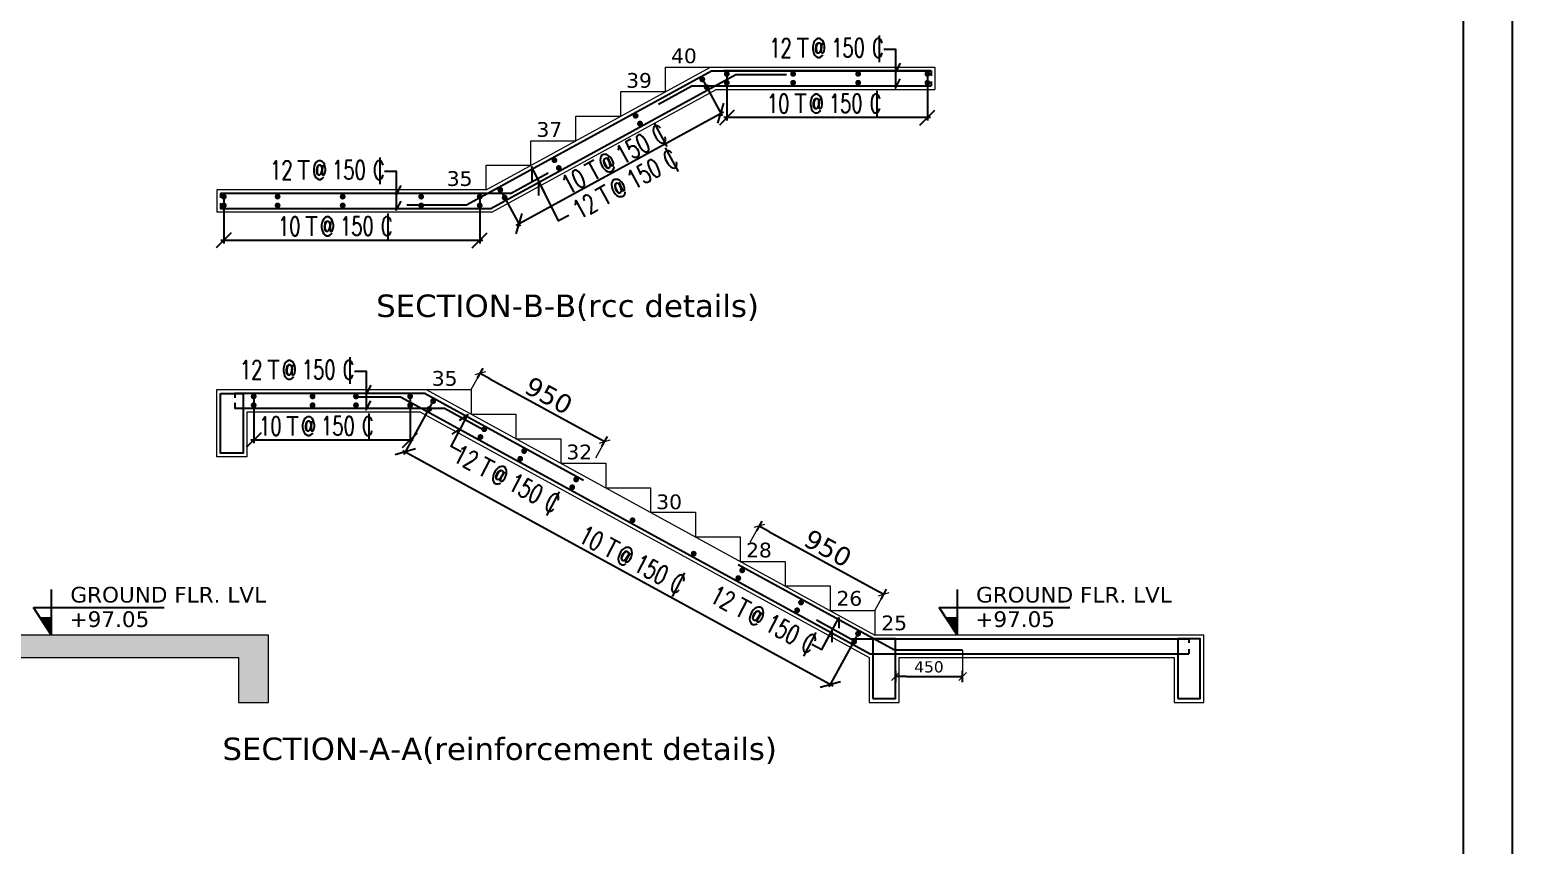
# Model space of a CAD drawing. Extents: x 1878645 to 3043969, y -1160829 to -603973.
# Drawn here: x 2335122 to 2345036, y -785539 to -780089 of the extents above; entities that cross this region are included whole.
import ezdxf
from ezdxf.enums import TextEntityAlignment as Align

# ---------------------------------------------------------------- set-up
doc = ezdxf.new("R2010")
doc.units = 0
doc.header["$LTSCALE"] = 100
doc.header["$PDMODE"] = 66
doc.linetypes.add('Hidden', pattern=[9.525, 6.35, -3.175])
doc.layers.get('Defpoints').update_dxf_attribs({"lineweight": 0})
for name, color, linetype in [('A-ANNO-SYMB', 4, 'Continuous'), ('A-ANNO-TEXT', 8, 'Continuous'), ('Dim', 3, 'Continuous'), ('REINF', 5, 'Continuous'), ('S-ATRI', 7, 'Continuous'), ('S-DIM', 9, 'Continuous'), ('S-MIS', 8, 'Continuous'), ('S-REIF', 1, 'Continuous')]:
    doc.layers.add(name, color=color, linetype=linetype)
doc.layers.add('staircase', color=8, linetype='Continuous', lineweight=25)
doc.styles.add('ROMANS', font='simplex.shx', dxfattribs={"width": 0.75})
doc.styles.add('S-ROMANS', font='simplex.shx', dxfattribs={"width": 0.85, "height": 2.25})
doc.styles.get("Standard").update_dxf_attribs({"font": 'verdana.ttf'})
doc.dimstyles.new('DIM-050', dxfattribs={"dimscale": 50, "dimtxt": 2, "dimasz": 1.5, "dimexe": 0, "dimexo": 0, "dimgap": 0.5, "dimtad": 1, "dimdec": 0, "dimzin": 0, "dimdsep": 46, "dimtxsty": 'Standard', "dimblk": 'TAG-DIM-ARROW', "dimcen": 1, "dimclre": 8, "dimclrt": 7, "dimadec": 0, "dimazin": 0, "dimtfac": 1, "dimtdec": 0, "dimtmove": 0, "dimatfit": 3, "dimldrblk": 'TAG-LED-ARROW', "dimfxl": 1, "dimtfill": 1, "dimtolj": 1, "dimtzin": 0, "dimlwd": -1, "dimlwe": 5, "dimarcsym": 0})
doc.dimstyles.new('STERLING-50', dxfattribs={"dimscale": 100, "dimtxt": 1.25, "dimasz": 0.7, "dimexe": 0.7, "dimexo": 0.2, "dimgap": 0.2, "dimtad": 1, "dimdec": 0, "dimrnd": 5, "dimdsep": 46, "dimtxsty": 'ROMANS', "dimblk": 'OBLIQUE', "dimcen": 0, "dimdle": 0.7, "dimclrd": 8, "dimclre": 8, "dimclrt": 256, "dimadec": 0, "dimazin": 0, "dimtfac": 1, "dimtdec": 0, "dimtix": 1, "dimtmove": 2, "dimatfit": 3, "dimfxl": 1, "dimtolj": 1, "dimtzin": 0, "dimarcsym": 0})

# ---------------------------------------------------------------- blocks, each defined once
blk = doc.blocks.new('_OBLIQUE')
at = {"color": 0, "linetype": 'ByBlock'}
blk.add_line((-0.5, -0.5), (0.5, 0.5), dxfattribs=at)
blk = doc.blocks.new('*D1234')
at = {"layer": 'Defpoints', "color": 0, "transparency": 16777216}
for p in [(2336619.9, -782539.5), (2337665.8, -782539.5), (2336619.9, -782831.8)]:
    blk.add_point(p, dxfattribs=at)
at = {"layer": 'S-DIM', "color": 8, "lineweight": -2, "transparency": 16777216}
for p, q in [((2336619.9, -782559.5), (2336619.9, -782851.8)), ((2337665.8, -782559.5), (2337665.8, -782851.8)), ((2337685.8, -782831.8), (2336599.9, -782831.8))]:
    blk.add_line(p, q, dxfattribs=at)
at = {"layer": 'S-DIM', "color": 8, "lineweight": -2, "transparency": 16777216, "xscale": 100, "yscale": 100, "zscale": 100, "rotation": 180}
blk.add_blockref('_OBLIQUE', (2336619.9, -782831.8), dxfattribs=at)
at = {"layer": 'S-DIM', "color": 8, "lineweight": -2, "transparency": 16777216, "xscale": 100, "yscale": 100, "zscale": 100}
blk.add_blockref('_OBLIQUE', (2337665.8, -782831.8), dxfattribs=at)
at = {"layer": 'S-DIM', "transparency": 16777216, "insert": (2337142.8, -782811.8), "char_height": 0.01, "attachment_point": 5, "style": 'ROMANS'}
blk.add_mtext('\\A1;1045', dxfattribs=at)
blk = doc.blocks.new('SPC')
at = {"layer": 'S-ATRI'}
for p, q in [((-243, 144), (-166.7, 144)), ((-204.8, 144), (-204.8, 18.8)), ((304.2, 165.7), (304.2, -12.5))]:
    blk.add_line(p, q, dxfattribs=at)
at = {"layer": 'S-ATRI', "style": 'S-ROMANS', "width": 0.7}
for s, p in [('@', (-149.1, 18.8)), ('C', (257.6, 18.9))]:
    blk.add_text(s, height=125, dxfattribs=at).set_placement(p)
for tag, p in [('8', (-278.5, 18.8)), ('150', (209.8, 20.2))]:
    blk.add_attdef(tag, text='', height=125, dxfattribs=at).set_placement(p, align=Align.RIGHT)
blk = doc.blocks.new('TAG-DIM-ARROW')
for p, q in [((-1, 0), (0, 0)), ((0, -0.5), (0, 0.5))]:
    blk.add_line(p, q)
at = {"lineweight": 20}
blk.add_line((-0.35, -0.35), (0.35, 0.35), dxfattribs=at)
blk = doc.blocks.new('*D1288')
at = {"layer": 'Defpoints', "color": 0, "transparency": 16777216}
for p in [(2338073.9, -782494.1), (2338966.9, -782841.1), (2338907.5, -782949.8)]:
    blk.add_point(p, dxfattribs=at)
at = {"layer": 'Dim', "color": 8, "linetype": 'Hidden', "lineweight": 5, "transparency": 16777216}
for p, q in [((2338073.9, -782494.1), (2338133.3, -782385.4)), ((2338907.5, -782949.8), (2338966.9, -782841.1))]:
    blk.add_line(p, q, dxfattribs=at)
at = {"layer": 'Dim', "color": 0, "transparency": 16777216}
blk.add_line((2338199.1, -782421.4), (2338901.1, -782805.1), dxfattribs=at)
at = {"layer": 'Dim', "color": 0, "transparency": 16777216, "xscale": 75, "yscale": 75, "zscale": 75}
for p, rotation in [((2338133.3, -782385.4), 151.3360428897202), ((2338966.9, -782841.1), 331.3360428897202)]:
    blk.add_blockref('TAG-DIM-ARROW', p, dxfattribs=dict(at, rotation=rotation))
at = {"layer": 'Dim', "color": 7, "transparency": 16777216, "insert": (2338593.3, -782534.2), "char_height": 125, "attachment_point": 5, "rotation": 331.33604, "bg_fill": 3, "box_fill_scale": 1.1, "bg_fill_color": 256, "bg_fill_true_color": 13158600, "bg_fill_transparency": 0}
blk.add_mtext('\\A1;950', dxfattribs=at)
blk = doc.blocks.new('TAG-LED-ARROW')
blk.add_line((0, 0), (-1, 0))
blk.add_lwpolyline([(-0.71, -0.71), (0, 0), (-0.71, 0.71), (-0.88, 0.53), (0, 0), (-0.88, -0.53)], close=True)
blk = doc.blocks.new('*D1240')
at = {"layer": 'Defpoints', "color": 0, "transparency": 16777216}
for p in [(2339940.3, -783514.4), (2340833.3, -783861.4), (2340773.9, -783970.1)]:
    blk.add_point(p, dxfattribs=at)
at = {"layer": 'Dim', "color": 8, "linetype": 'Hidden', "lineweight": 5, "transparency": 16777216}
for p, q in [((2339940.3, -783514.4), (2339999.7, -783405.7)), ((2340773.9, -783970.1), (2340833.3, -783861.4))]:
    blk.add_line(p, q, dxfattribs=at)
at = {"layer": 'Dim', "color": 0, "transparency": 16777216}
blk.add_line((2340065.5, -783441.7), (2340767.5, -783825.4), dxfattribs=at)
at = {"layer": 'Dim', "color": 0, "transparency": 16777216, "xscale": 75, "yscale": 75, "zscale": 75}
for p, rotation in [((2339999.7, -783405.7), 151.3360428897202), ((2340833.3, -783861.4), 331.3360428897202)]:
    blk.add_blockref('TAG-DIM-ARROW', p, dxfattribs=dict(at, rotation=rotation))
at = {"layer": 'Dim', "color": 7, "transparency": 16777216, "insert": (2340459.7, -783554.5), "char_height": 125, "attachment_point": 5, "rotation": 331.33604, "bg_fill": 3, "box_fill_scale": 1.1, "bg_fill_color": 256, "bg_fill_true_color": 13158600, "bg_fill_transparency": 0}
blk.add_mtext('\\A1;950', dxfattribs=at)
blk = doc.blocks.new('*D1289')
at = {"layer": 'Defpoints', "color": 0, "transparency": 16777216}
for p in [(2337819.5, -782571.8), (2340661.1, -784125.3), (2340476.3, -784463.5)]:
    blk.add_point(p, dxfattribs=at)
at = {"layer": 'S-DIM', "color": 8, "lineweight": -2, "transparency": 16777216}
for p, q in [((2337809.9, -782589.4), (2337625, -782927.6)), ((2337617.1, -782900.5), (2340493.8, -784473.1)), ((2340651.5, -784142.8), (2340466.7, -784481))]:
    blk.add_line(p, q, dxfattribs=at)
at = {"layer": 'S-DIM', "color": 8, "lineweight": -2, "transparency": 16777216, "xscale": 100, "yscale": 100, "zscale": 100}
for p, rotation in [((2337634.6, -782910), 151.3360428897228), ((2340476.3, -784463.5), 331.3360428897229)]:
    blk.add_blockref('_OBLIQUE', p, dxfattribs=dict(at, rotation=rotation))
at = {"layer": 'S-DIM', "transparency": 16777216, "insert": (2339065, -783669.2), "char_height": 0.01, "attachment_point": 5, "rotation": 331.33604, "style": 'ROMANS'}
blk.add_mtext('\\A1;3240', dxfattribs=at)
blk = doc.blocks.new('*D1241')
at = {"layer": 'Defpoints', "color": 0, "transparency": 16777216}
for p in [(2336420.2, -781204.5), (2338131.4, -781204.5), (2336420.2, -781496.8)]:
    blk.add_point(p, dxfattribs=at)
at = {"layer": 'S-DIM', "color": 8, "lineweight": -2, "transparency": 16777216}
for p, q in [((2336420.2, -781224.5), (2336420.2, -781516.8)), ((2338131.4, -781224.5), (2338131.4, -781516.8)), ((2338151.4, -781496.8), (2336400.2, -781496.8))]:
    blk.add_line(p, q, dxfattribs=at)
at = {"layer": 'S-DIM', "color": 8, "lineweight": -2, "transparency": 16777216, "xscale": 100, "yscale": 100, "zscale": 100, "rotation": 180}
blk.add_blockref('_OBLIQUE', (2336420.2, -781496.8), dxfattribs=at)
at = {"layer": 'S-DIM', "color": 8, "lineweight": -2, "transparency": 16777216, "xscale": 100, "yscale": 100, "zscale": 100}
blk.add_blockref('_OBLIQUE', (2338131.4, -781496.8), dxfattribs=at)
at = {"layer": 'S-DIM', "transparency": 16777216, "insert": (2337275.8, -781476.7), "char_height": 0.01, "attachment_point": 5, "style": 'ROMANS'}
blk.add_mtext('\\A1;1710', dxfattribs=at)
blk = doc.blocks.new('*D1242')
at = {"layer": 'Defpoints', "color": 0, "transparency": 16777216}
for p in [(2339783.6, -780384.5), (2341125.1, -780384.5), (2339783.6, -780676.8)]:
    blk.add_point(p, dxfattribs=at)
at = {"layer": 'S-DIM', "color": 8, "lineweight": -2, "transparency": 16777216}
for p, q in [((2339783.6, -780404.5), (2339783.6, -780696.8)), ((2341125.1, -780404.5), (2341125.1, -780696.8)), ((2341145.1, -780676.8), (2339763.6, -780676.8))]:
    blk.add_line(p, q, dxfattribs=at)
at = {"layer": 'S-DIM', "color": 8, "lineweight": -2, "transparency": 16777216, "xscale": 100, "yscale": 100, "zscale": 100, "rotation": 180}
blk.add_blockref('_OBLIQUE', (2339783.6, -780676.8), dxfattribs=at)
at = {"layer": 'S-DIM', "color": 8, "lineweight": -2, "transparency": 16777216, "xscale": 100, "yscale": 100, "zscale": 100}
blk.add_blockref('_OBLIQUE', (2341125.1, -780676.8), dxfattribs=at)
at = {"layer": 'S-DIM', "transparency": 16777216, "insert": (2340454.4, -780656.7), "char_height": 0.01, "attachment_point": 5, "style": 'ROMANS'}
blk.add_mtext('\\A1;1340', dxfattribs=at)
blk = doc.blocks.new('*D1290')
at = {"layer": 'Defpoints', "color": 0, "transparency": 16777216}
for p in [(2339619.7, -780420.9), (2339743.1, -780646.7), (2338268.9, -781159.4)]:
    blk.add_point(p, dxfattribs=at)
at = {"layer": 'S-DIM', "color": 8, "lineweight": -2, "transparency": 16777216}
for p, q in [((2339629.3, -780438.4), (2339752.7, -780664.2)), ((2338374.7, -781394.7), (2339760.7, -780637.1)), ((2338278.5, -781176.9), (2338401.9, -781402.7))]:
    blk.add_line(p, q, dxfattribs=at)
at = {"layer": 'S-DIM', "color": 8, "lineweight": -2, "transparency": 16777216, "xscale": 100, "yscale": 100, "zscale": 100}
for p, rotation in [((2339743.1, -780646.7), 28.66395711028494), ((2338392.3, -781385.1), 208.663957110285)]:
    blk.add_blockref('_OBLIQUE', p, dxfattribs=dict(at, rotation=rotation))
at = {"layer": 'S-DIM', "transparency": 16777216, "insert": (2339058.1, -780998.4), "char_height": 0.01, "attachment_point": 5, "rotation": 28.66396, "style": 'ROMANS'}
blk.add_mtext('\\A1;1540', dxfattribs=at)
blk = doc.blocks.new('TAG - LEVEL VERTICAL')
blk.add_hatch(color=256).paths.add_polyline_path([(0, 1.65), (0, 4.34), (-1.75, 4.34)])
for p, q in [((0, 8.83), (0, 1.65)), ((-2.83, 6), (17.95, 6)), ((0, 1.65), (-2.83, 6)), ((-1.75, 4.34), (0, 4.34))]:
    blk.add_line(p, q)
at = {"color": 7}
for tag, p in [('LVL', (3.03, 6.78)), ('HEIGHT', (2.91, 2.89))]:
    blk.add_attdef(tag, p, '', height=2.5, dxfattribs=at)
blk = doc.blocks.new('*D1285')
at = {"layer": 'Defpoints', "color": 0, "transparency": 16777216}
for p in [(2340910.6, -784234.1), (2341360.2, -784234.1), (2341360.2, -784411.2)]:
    blk.add_point(p, dxfattribs=at)
at = {"layer": 'Dim', "color": 8, "linetype": 'Hidden', "lineweight": 5, "transparency": 16777216}
for p, q in [((2340910.6, -784234.1), (2340910.6, -784411.2)), ((2341360.2, -784234.1), (2341360.2, -784411.2))]:
    blk.add_line(p, q, dxfattribs=at)
at = {"layer": 'Dim', "color": 0, "transparency": 16777216}
blk.add_line((2340985.6, -784411.2), (2341285.2, -784411.2), dxfattribs=at)
at = {"layer": 'Dim', "color": 0, "transparency": 16777216, "xscale": 75, "yscale": 75, "zscale": 75, "rotation": 180}
blk.add_blockref('TAG-DIM-ARROW', (2340910.6, -784411.2), dxfattribs=at)
at = {"layer": 'Dim', "color": 0, "transparency": 16777216, "xscale": 75, "yscale": 75, "zscale": 75}
blk.add_blockref('TAG-DIM-ARROW', (2341360.2, -784411.2), dxfattribs=at)
at = {"layer": 'Dim', "color": 7, "transparency": 16777216, "insert": (2341135.4, -784347.2), "char_height": 75, "attachment_point": 5, "bg_fill": 3, "box_fill_scale": 1.1, "bg_fill_color": 256, "bg_fill_true_color": 13158600, "bg_fill_transparency": 0}
blk.add_mtext('\\A1;450', dxfattribs=at)

msp = doc.modelspace()

# ---------------------------------------------------------------- hatches: boundary and pattern name
at = {"layer": 'Dim', "transparency": 33554546}
msp.add_hatch(color=8, dxfattribs=at).paths.add_polyline_path([(2330118.5516, -782944.07027), (2330118.5516, -782494.07027), (2331818.5516, -782494.07027), (2331818.5516, -782658.07027), (2332118.5516, -782658.07027), (2332118.5516, -782822.07027), (2332418.5516, -782822.07027), (2332418.5516, -782986.07027), (2332718.5516, -782986.07027), (2332718.5516, -783150.07027), (2333018.5516, -783150.07027), (2333018.5516, -783314.07027), (2333318.5516, -783314.07027), (2333318.5516, -783478.07027), (2333618.5516, -783478.07027), (2333618.5516, -783642.07027), (2333918.5516, -783642.07027), (2333918.5516, -783806.07027), (2334218.5516, -783806.07027), (2334218.5516, -783970.07027), (2334518.5516, -783970.07027), (2334518.5516, -784134.07027), (2336718.5516, -784134.07027), (2336718.5516, -784584.07027), (2336518.5516, -784584.07027), (2336518.5516, -784284.07027), (2334718.5516, -784284.07027), (2334718.5516, -784584.07027), (2334518.5516, -784584.07027), (2334518.5516, -784305.02056), (2331480.22791, -782644.07027), (2330318.5516, -782644.07027), (2330318.5516, -782944.07027)])

# ---------------------------------------------------------------- linework, layer by layer
at = {"color": 35}
msp.add_line((2345036.1111, -794564.17474), (2345036.1111, -768607.75009), dxfattribs=at)
msp.add_line((2344708.66469, -794249.32243), (2344708.66469, -768935.1965))
at = {"layer": 'REINF'}
for p, q in [((2338043.83548, -781258.62548), (2339680.2873, -780364.03182)), ((2338206.57973, -781283.62548), (2339843.03155, -780389.03182)), ((2339680.2873, -780364.03182), (2341148.90001, -780364.03182)), ((2341148.90001, -780364.03182), (2339762.30591, -780364.03182)), ((2339843.03155, -780389.03182), (2340182.66956, -780389.03182)), ((2341148.90001, -780364.03182), (2341148.90001, -780397.03872)), ((2341148.90001, -780436.05075), (2341148.90001, -780464.03182)), ((2339325.71044, -780586.35888), (2339549.47946, -780464.03182)), ((2339549.47946, -780464.03182), (2341148.90001, -780464.03182)), ((2338336.64426, -781184.03182), (2338589.04149, -781046.05467)), ((2338336.64426, -781184.03182), (2336398.90001, -781184.03182)), ((2336398.90001, -781184.03182), (2336398.90001, -781212.91021)), ((2337766.66561, -782519.07027), (2336495.0156, -782519.07027)), ((2336495.0156, -782519.07027), (2336495.0156, -782547.94866)), ((2337766.66561, -782519.07027), (2338826.26353, -783098.31713)), ((2337606.3589, -782544.47661), (2337309.68883, -782544.47661)), ((2337606.3589, -782544.47661), (2340742.81072, -784259.07027)), ((2337895.88303, -782618.66393), (2338159.38776, -782762.71318)), ((2339859.11218, -783662.94106), (2340903.86073, -784234.07027)), ((2340382.28882, -784033.49325), (2340612.00288, -784159.07027)), ((2340612.00288, -784159.07027), (2342873.90001, -784159.07027)), ((2342873.90001, -784159.07027), (2342873.90001, -784186.77449)), ((2340742.81072, -784259.07027), (2342873.90001, -784259.07027)), ((2340903.86073, -784234.07027), (2341360.24259, -784234.07027)), ((2342873.90001, -784229.33789), (2342873.90001, -784259.07027))]:
    msp.add_line(p, q, dxfattribs=at)
for points in [[(2336398.90001, -781247.19814), (2336398.90001, -781283.62548), (2338206.57973, -781283.62548)], [(2337644.54015, -781258.62548), (2338043.83548, -781258.62548)], [(2336495.0156, -782582.23659), (2336495.0156, -782618.66393), (2337895.88303, -782618.66393)]]:
    msp.add_lwpolyline(points, dxfattribs=at)
for points in [[(2336398.90001, -782519.07027), (2336548.90001, -782519.07027), (2336548.90001, -782919.07027), (2336398.90001, -782919.07027)], [(2340760.57632, -784559.07027), (2340910.57632, -784559.07027), (2340910.57632, -784159.07027), (2340760.57632, -784159.07027)], [(2342798.90001, -784559.07027), (2342948.90001, -784559.07027), (2342948.90001, -784159.07027), (2342798.90001, -784159.07027)]]:
    msp.add_lwpolyline(points, close=True, dxfattribs=at)
at = {"layer": 'S-MIS'}
for points in [[(2340833.26996, -780219.01496), (2340910.70333, -780219.01491), (2340910.7054, -780378.144), (2340944.59281, -780313.43823)], [(2340833.26996, -780219.01496), (2340910.70333, -780219.01491), (2340910.70543, -780479.10084), (2340942.73276, -780418.12887)], [(2337495.541, -781034.81811), (2337572.97437, -781034.81806), (2337572.97643, -781193.94715), (2337606.86384, -781129.24139)], [(2337495.541, -781034.81811), (2337572.97437, -781034.81806), (2337572.97647, -781294.90399), (2337605.0038, -781233.93202)], [(2338726.93182, -781330.78922), (2338657.58169, -781365.23465), (2338479.21365, -781006.12033), (2338478.89648, -781107.97117)], [(2338726.93182, -781330.78922), (2338657.58169, -781365.23465), (2338524.05831, -781096.40758), (2338523.49082, -781196.50616)], [(2337293.71514, -782369.85656), (2337371.14851, -782369.85652), (2337371.15057, -782528.9856), (2337405.03798, -782464.27984)], [(2337293.71514, -782369.85656), (2337371.14851, -782369.85652), (2337371.15061, -782629.94244), (2337403.17794, -782568.97047)], [(2338008.23793, -782910.6796), (2337939.645, -782874.74998), (2338004.40194, -782751.11937), (2337944.35945, -782792.71374)], [(2340351.37063, -784195.39297), (2340419.96407, -784231.32163), (2340484.72231, -784107.6917), (2340484.718, -784180.7341)]]:
    msp.add_lwpolyline(points, dxfattribs=at)
at = {"layer": 'S-REIF', "color": 2, "ltscale": 100, "const_width": 19.44}
for points in [[(2339619.69178, -780430.62004, -1), (2339619.69178, -780411.18004, -1)], [(2339783.62079, -780394.18885, -1), (2339783.62079, -780374.74885, -1)], [(2339783.62079, -780453.12295, -1), (2339783.62079, -780433.68295, -1)], [(2340226.71491, -780394.18885, -1), (2340226.71491, -780374.74885, -1)], [(2340226.71491, -780453.12295, -1), (2340226.71491, -780433.68295, -1)], [(2340661.89254, -780394.18885, -1), (2340661.89254, -780374.74885, -1)], [(2340661.89254, -780453.12295, -1), (2340661.89254, -780433.68295, -1)], [(2341125.14141, -780394.18885, -1), (2341125.14141, -780374.74885, -1)], [(2341125.14141, -780453.12295, -1), (2341125.14141, -780433.68295, -1)], [(2339648.9508, -780482.35338, -1), (2339648.9508, -780462.91338, -1)], [(2339173.80329, -780674.37241, -1), (2339173.80329, -780654.93241, -1)], [(2339203.06232, -780726.10575, -1), (2339203.06232, -780706.66575, -1)], [(2338630.95752, -780971.1281, -1), (2338630.95752, -780951.6881, -1)], [(2338660.21655, -781022.86144, -1), (2338660.21655, -781003.42144, -1)], [(2336420.21489, -781214.18885, -1), (2336420.21489, -781194.74885, -1)], [(2336779.93861, -781214.18885, -1), (2336779.93861, -781194.74885, -1)], [(2337215.11624, -781214.18885, -1), (2337215.11624, -781194.74885, -1)], [(2337739.73825, -781214.18885, -1), (2337739.73825, -781194.74885, -1)], [(2338131.41372, -781214.18885, -1), (2338131.41372, -781194.74885, -1)], [(2338268.85909, -781169.07524, -1), (2338268.85909, -781149.63524, -1)], [(2338298.11812, -781220.80858, -1), (2338298.11812, -781201.36858, -1)], [(2336420.21489, -781273.12295, -1), (2336420.21489, -781253.68295, -1)], [(2336779.93861, -781273.12295, -1), (2336779.93861, -781253.68295, -1)], [(2337215.11624, -781273.12295, -1), (2337215.11624, -781253.68295, -1)], [(2337739.73825, -781273.12295, -1), (2337739.73825, -781253.68295, -1)], [(2338131.41372, -781273.12295, -1), (2338131.41372, -781253.68295, -1)], [(2336619.88054, -782549.2273, -1), (2336619.88054, -782529.7873, -1)], [(2337013.72313, -782549.2273, -1), (2337013.72313, -782529.7873, -1)], [(2337304.03401, -782549.2273, -1), (2337304.03401, -782529.7873, -1)], [(2337665.78159, -782549.2273, -1), (2337665.78159, -782529.7873, -1)], [(2336619.88054, -782608.16141, -1), (2336619.88054, -782588.72141, -1)], [(2337013.72313, -782608.16141, -1), (2337013.72313, -782588.72141, -1)], [(2337304.03401, -782608.16141, -1), (2337304.03401, -782588.72141, -1)], [(2337665.78159, -782608.16141, -1), (2337665.78159, -782588.72141, -1)], [(2337793.48296, -782633.43241, -1), (2337793.48296, -782613.99241, -1)], [(2337819.50451, -782581.56243, -1), (2337819.50451, -782562.12243, -1)], [(2338775.83908, -783104.35867, -1), (2338775.83908, -783084.91867, -1)], [(2338749.81753, -783156.22864, -1), (2338749.81753, -783136.78864, -1)], [(2339153.29009, -783376.79364, -1), (2339153.29009, -783357.35364, -1)], [(2339562.18386, -783600.32224, -1), (2339562.18386, -783580.88224, -1)], [(2339860.33554, -783763.31182, -1), (2339860.33554, -783743.87182, -1)], [(2340661.13795, -784134.98871, -1), (2340661.13795, -784115.54871, -1)], [(2340635.1164, -784186.85869, -1), (2340635.1164, -784167.41869, -1)]]:
    msp.add_lwpolyline(points, format="xyb", close=True, dxfattribs=at)
at = {"layer": 'staircase', "color": 144, "lineweight": 9, "ltscale": 20}
for p, q in [((2338173.90001, -781159.03182), (2339673.90001, -780339.03182)), ((2339373.90001, -780503.03182), (2339373.90001, -780339.03182)), ((2339373.90001, -780339.03182), (2341173.90001, -780339.03182)), ((2341173.90001, -780339.03182), (2341173.90001, -780489.03182)), ((2338212.22371, -781309.03182), (2339712.22371, -780489.03182)), ((2339073.90001, -780667.03182), (2339073.90001, -780503.03182)), ((2339073.90001, -780503.03182), (2339373.90001, -780503.03182)), ((2339712.22371, -780489.03182), (2341173.90001, -780489.03182)), ((2338773.90001, -780831.03182), (2338773.90001, -780667.03182)), ((2338773.90001, -780667.03182), (2339073.90001, -780667.03182)), ((2338473.90001, -780995.03182), (2338473.90001, -780831.03182)), ((2338473.90001, -780831.03182), (2338773.90001, -780831.03182)), ((2338173.90001, -781159.03182), (2338173.90001, -780995.03182)), ((2338173.90001, -780995.03182), (2338473.90001, -780995.03182)), ((2338173.90001, -781159.03182), (2336373.90001, -781159.03182)), ((2336373.90001, -781159.03182), (2336373.90001, -781309.03182)), ((2338212.22371, -781309.03182), (2336373.90001, -781309.03182)), ((2336373.90001, -782944.07027), (2336373.90001, -782494.07027)), ((2336373.90001, -782494.07027), (2338073.90001, -782494.07027)), ((2337773.90001, -782494.07027), (2340773.90001, -784134.07027)), ((2338073.90001, -782494.07027), (2338073.90001, -782658.07027)), ((2337735.57632, -782644.07027), (2336573.90001, -782644.07027)), ((2336573.90001, -782644.07027), (2336573.90001, -782944.07027)), ((2337735.57632, -782644.07027), (2340735.57632, -784284.07027)), ((2338073.90001, -782658.07027), (2338373.90001, -782658.07027)), ((2338373.90001, -782658.07027), (2338373.90001, -782822.07027)), ((2338373.90001, -782822.07027), (2338673.90001, -782822.07027)), ((2338673.90001, -782822.07027), (2338673.90001, -782986.07027)), ((2336573.90001, -782944.07027), (2336373.90001, -782944.07027)), ((2338673.90001, -782986.07027), (2338973.90001, -782986.07027)), ((2338973.90001, -782986.07027), (2338973.90001, -783150.07027)), ((2338973.90001, -783150.07027), (2339273.90001, -783150.07027)), ((2339273.90001, -783150.07027), (2339273.90001, -783314.07027)), ((2339273.90001, -783314.07027), (2339573.90001, -783314.07027)), ((2339573.90001, -783314.07027), (2339573.90001, -783478.07027)), ((2339573.90001, -783478.07027), (2339873.90001, -783478.07027)), ((2339873.90001, -783478.07027), (2339873.90001, -783642.07027)), ((2339873.90001, -783642.07027), (2340173.90001, -783642.07027)), ((2340173.90001, -783642.07027), (2340173.90001, -783806.07027)), ((2340173.90001, -783806.07027), (2340473.90001, -783806.07027)), ((2340473.90001, -783806.07027), (2340473.90001, -783970.07027)), ((2340473.90001, -783970.07027), (2340773.90001, -783970.07027)), ((2340773.90001, -783970.07027), (2340773.90001, -784134.07027)), ((2336718.5516, -784134.07027), (2334518.5516, -784134.07027)), ((2336718.5516, -784584.07027), (2336718.5516, -784134.07027)), ((2342973.90001, -784134.07027), (2340773.90001, -784134.07027)), ((2342973.90001, -784584.07027), (2342973.90001, -784134.07027)), ((2334718.5516, -784284.07027), (2336518.5516, -784284.07027)), ((2336518.5516, -784284.07027), (2336518.5516, -784584.07027)), ((2340735.57632, -784284.07027), (2340735.57632, -784584.07027)), ((2340935.57632, -784284.07027), (2342773.90001, -784284.07027)), ((2340935.57632, -784584.07027), (2340935.57632, -784284.07027)), ((2342773.90001, -784284.07027), (2342773.90001, -784584.07027)), ((2336518.5516, -784584.07027), (2336718.5516, -784584.07027)), ((2340735.57632, -784584.07027), (2340935.57632, -784584.07027)), ((2342773.90001, -784584.07027), (2342973.90001, -784584.07027))]:
    msp.add_line(p, q, dxfattribs=at)

# ---------------------------------------------------------------- block references
at = {"layer": 'A-ANNO-SYMB', "xscale": 42.00000000000001, "yscale": 42.00000000000001, "zscale": 42.00000000000001}
for p in [(2335266.81688, -784201.7752), (2341323.20269, -784201.7752)]:
    msp.add_blockref('TAG - LEVEL VERTICAL', p, dxfattribs=at).add_auto_attribs({'LVL': 'GROUND FLR. LVL', 'HEIGHT': '+97.05'})
at = {"layer": 'S-ATRI'}
ref = msp.add_blockref('SPC', (2340496.87977, -780292.71912), dxfattribs=dict(at, xscale=1.001602564102564, yscale=1.001602564102564, zscale=1.001602564102564))
ref.add_attrib('8', '12', dxfattribs={"height": 125.200321, "style": 'ROMANS', "width": 0.7}).set_placement((2340217.96515, -780273.92048), align=Align.RIGHT)
ref.add_attrib('150', '150', dxfattribs={"height": 125.200321, "style": 'ROMANS', "width": 0.7}).set_placement((2340706.99073, -780272.52747), align=Align.RIGHT)
ref = msp.add_blockref('SPC', (2340481.15053, -780664.1993), dxfattribs=dict(at, xscale=1.001602564102564, yscale=1.001602564102564, zscale=1.001602564102564))
ref.add_attrib('8', '10', dxfattribs={"height": 125.200321, "style": 'ROMANS', "width": 0.7}).set_placement((2340202.2359, -780645.40065), align=Align.RIGHT)
ref.add_attrib('150', '150', dxfattribs={"height": 125.200321, "style": 'ROMANS', "width": 0.7}).set_placement((2340691.26149, -780644.00765), align=Align.RIGHT)
ref = msp.add_blockref('SPC', (2339109.20034, -781004.2629), dxfattribs=dict(at, xscale=1.001602564102569, yscale=1.001602564102569, zscale=1.001602564102569, rotation=28.66395711024797))
ref.add_attrib('8', '10', dxfattribs={"height": 125.200321, "rotation": 28.66395711, "style": 'ROMANS', "width": 0.7}).set_placement((2338855.45007, -781121.5555), align=Align.RIGHT)
ref.add_attrib('150', '150', dxfattribs={"height": 125.200321, "rotation": 28.66395711, "style": 'ROMANS', "width": 0.7}).set_placement((2339283.87644, -780885.76151), align=Align.RIGHT)
ref = msp.add_blockref('SPC', (2339184.23371, -781171.00371), dxfattribs=dict(at, xscale=1.001602564102569, yscale=1.001602564102569, zscale=1.001602564102569, rotation=28.66395711024797))
ref.add_attrib('8', '12', dxfattribs={"height": 125.200321, "rotation": 28.66395711, "style": 'ROMANS', "width": 0.7}).set_placement((2338930.48343, -781288.29631), align=Align.RIGHT)
ref.add_attrib('150', '150', dxfattribs={"height": 125.200321, "rotation": 28.66395711, "style": 'ROMANS', "width": 0.7}).set_placement((2339358.90981, -781052.50232), align=Align.RIGHT)
ref = msp.add_blockref('SPC', (2337159.15081, -781108.52227), dxfattribs=dict(at, xscale=1.001602564102564, yscale=1.001602564102564, zscale=1.001602564102564))
ref.add_attrib('8', '12', dxfattribs={"height": 125.200321, "style": 'ROMANS', "width": 0.7}).set_placement((2336880.23618, -781089.72363), align=Align.RIGHT)
ref.add_attrib('150', '150', dxfattribs={"height": 125.200321, "style": 'ROMANS', "width": 0.7}).set_placement((2337369.26177, -781088.33062), align=Align.RIGHT)
ref = msp.add_blockref('SPC', (2337212.2311, -781484.1993), dxfattribs=dict(at, xscale=1.001602564102564, yscale=1.001602564102564, zscale=1.001602564102564))
ref.add_attrib('8', '10', dxfattribs={"height": 125.200321, "style": 'ROMANS', "width": 0.7}).set_placement((2336933.31647, -781465.40065), align=Align.RIGHT)
ref.add_attrib('150', '150', dxfattribs={"height": 125.200321, "style": 'ROMANS', "width": 0.7}).set_placement((2337422.34206, -781464.00765), align=Align.RIGHT)
ref = msp.add_blockref('SPC', (2336957.32495, -782443.56073), dxfattribs=dict(at, xscale=1.001602564102564, yscale=1.001602564102564, zscale=1.001602564102564))
ref.add_attrib('8', '12', dxfattribs={"height": 125.200321, "style": 'ROMANS', "width": 0.7}).set_placement((2336678.41032, -782424.76208), align=Align.RIGHT)
ref.add_attrib('150', '150', dxfattribs={"height": 125.200321, "style": 'ROMANS', "width": 0.7}).set_placement((2337167.43591, -782423.36908), align=Align.RIGHT)
ref = msp.add_blockref('SPC', (2337085.4386, -782819.23775), dxfattribs=dict(at, xscale=1.001602564102564, yscale=1.001602564102564, zscale=1.001602564102564))
ref.add_attrib('8', '10', dxfattribs={"height": 125.200321, "style": 'ROMANS', "width": 0.7}).set_placement((2336806.52398, -782800.4391), align=Align.RIGHT)
ref.add_attrib('150', '150', dxfattribs={"height": 125.200321, "style": 'ROMANS', "width": 0.7}).set_placement((2337295.54957, -782799.0461), align=Align.RIGHT)
ref = msp.add_blockref('SPC', (2339153.62893, -783724.02156), dxfattribs=dict(at, xscale=1.001602564102559, yscale=1.001602564102559, zscale=1.001602564102559, rotation=332.3540246362876))
ref.add_attrib('8', '10', dxfattribs={"height": 125.200321, "rotation": 332.354024636, "style": 'ROMANS', "width": 0.7}).set_placement((2338915.28026, -783577.95079), align=Align.RIGHT)
ref.add_attrib('150', '150', dxfattribs={"height": 125.200321, "rotation": 332.354024636, "style": 'ROMANS', "width": 0.7}).set_placement((2339349.12091, -783803.62812), align=Align.RIGHT)

# ---------------------------------------------------------------- texts
at = {"layer": 'A-ANNO-TEXT'}
for s, p in [('40', (2339496.88619, -780263.71764)), ('39', (2339196.88619, -780427.71764)), ('37', (2338596.88619, -780755.71764)), ('35', (2337996.88619, -781083.71764)), ('35', (2337896.88619, -782418.75609)), ('30', (2339397.94381, -783243.81338))]:
    msp.add_text(s, height=98.425, dxfattribs=at).set_placement(p, align=Align.MIDDLE_CENTER)
at = {"layer": 'A-ANNO-TEXT', "color": 7}
for s, p in [('SECTION-B-B(rcc details)', (2337438.8143, -782008.82314)), ('SECTION-A-A(reinforcement details%%U%%U%%U%%U)', (2336410.94389, -784969.33964))]:
    msp.add_text(s, height=150, dxfattribs=at).set_placement(p)

# ---------------------------------------------------------------- dimensions: what is measured, and where the dimension line sits
at = {"layer": 'S-DIM'}
dim = msp.add_aligned_dim(p1=(2338268.85909, -781159.35524), p2=(2339619.69178, -780420.90004), distance=-257.31569, dimstyle='STERLING-50', override={"dimtxt": 0.0001, "dimasz": 1, "dimexe": 0.2, "dimblk": 'OBLIQUE', "dimdle": 0.2, "dimtmove": 0}, dxfattribs=at)
dim.commit()
dim.dimension.update_dxf_attribs({"geometry": '*D1290', "text_midpoint": (2339058.10664, -780998.35545)})
for base, p1, p2, picture, middle in [((2339783.62079, -780676.75208), (2341125.14141, -780384.46885), (2339783.62079, -780384.46885), '*D1242', (2340454.3811, -780656.74708)), ((2336420.21489, -781496.75208), (2338131.41372, -781204.46885), (2336420.21489, -781204.46885), '*D1241', (2337275.81431, -781476.74708)), ((2336619.88054, -782831.79053), (2337665.78159, -782539.5073), (2336619.88054, -782539.5073), '*D1234', (2337142.83106, -782811.78553))]:
    dim = msp.add_linear_dim(base=base, p1=p1, p2=p2, angle=180, dimstyle='STERLING-50', override={"dimtxt": 0.0001, "dimasz": 1, "dimexe": 0.2, "dimblk": 'OBLIQUE', "dimdle": 0.2, "dimtmove": 0}, dxfattribs=at)
    dim.commit()
    dim.dimension.update_dxf_attribs({"geometry": picture, "text_midpoint": middle})

# ---------------------------------------------------------------- next in the draw order: dimensions: what is measured, and where the dimension line sits
at = {"layer": 'Dim'}
for p1, p2, picture, middle in [((2338073.90001, -782494.07027), (2338907.47569, -782949.75831), '*D1288', (2338593.29276, -782534.2224)), ((2339940.32434, -783514.38223), (2340773.90001, -783970.07027), '*D1240', (2340459.71708, -783554.53436))]:
    dim = msp.add_aligned_dim(p1=p1, p2=p2, distance=123.84611, dimstyle='DIM-050', override={"dimtxt": 2.5, "dimblk": 'TAG-DIM-ARROW', "dimfxl": 0.18, "dimtfill": 1, "dimtfillclr": 0, "dimarcsym": 1}, dxfattribs=at)
    dim.commit()
    dim.dimension.update_dxf_attribs({"geometry": picture, "text_midpoint": middle})
dim = msp.add_linear_dim(base=(2341360.24259, -784411.19308), p1=(2340910.57632, -784234.07027), p2=(2341360.24259, -784234.07027), dimstyle='DIM-050', override={"dimtxt": 1.5, "dimblk": 'TAG-DIM-ARROW', "dimfxl": 0.18, "dimtfill": 1, "dimtfillclr": 0, "dimarcsym": 1}, dxfattribs=at)
dim.commit()
dim.dimension.update_dxf_attribs({"geometry": '*D1285', "text_midpoint": (2341135.40946, -784347.15682)})

# ---------------------------------------------------------------- next in the draw order: linework, layer by layer
at = {"layer": 'S-MIS'}
for points in [[(2338008.23793, -782910.6796), (2337939.645, -782874.74998), (2338051.24663, -782661.68862), (2337994.58437, -782700.83858)], [(2340351.37063, -784195.39297), (2340419.96407, -784231.32163), (2340531.5657, -784018.26027), (2340531.64612, -784087.13207)]]:
    msp.add_lwpolyline(points, dxfattribs=at)
at = {"layer": 'S-REIF', "color": 2, "ltscale": 100, "const_width": 19.44}
for points in [[(2338135.90787, -782820.62469, -1), (2338135.90787, -782801.18469, -1)], [(2338161.92942, -782768.75472, -1), (2338161.92942, -782749.31472, -1)], [(2338428.29409, -782914.36741, -1), (2338428.29409, -782894.92741, -1)], [(2338402.27254, -782966.23738, -1), (2338402.27254, -782946.79738, -1)], [(2339886.35709, -783711.44184, -1), (2339886.35709, -783692.00184, -1)], [(2340279.69108, -783926.46442, -1), (2340279.69108, -783907.02442, -1)], [(2340253.66953, -783978.3344, -1), (2340253.66953, -783958.8944, -1)]]:
    msp.add_lwpolyline(points, format="xyb", close=True, dxfattribs=at)

# ---------------------------------------------------------------- next in the draw order: block references
at = {"layer": 'S-ATRI'}
ref = msp.add_blockref('SPC', (2338314.85882, -783183.39881), dxfattribs=dict(at, xscale=1.001602564102559, yscale=1.001602564102559, zscale=1.001602564102559, rotation=332.3540246362876))
ref.add_attrib('8', '12', dxfattribs={"height": 125.200321, "rotation": 332.354024636, "style": 'ROMANS', "width": 0.7}).set_placement((2338076.51015, -783037.32804), align=Align.RIGHT)
ref.add_attrib('150', '150', dxfattribs={"height": 125.200321, "rotation": 332.354024636, "style": 'ROMANS', "width": 0.7}).set_placement((2338510.35081, -783263.00537), align=Align.RIGHT)
ref = msp.add_blockref('SPC', (2340031.85248, -784123.50415), dxfattribs=dict(at, xscale=1.001602564102559, yscale=1.001602564102559, zscale=1.001602564102559, rotation=332.3540246362876))
ref.add_attrib('8', '12', dxfattribs={"height": 125.200321, "rotation": 332.354024636, "style": 'ROMANS', "width": 0.7}).set_placement((2339793.50381, -783977.43338), align=Align.RIGHT)
ref.add_attrib('150', '150', dxfattribs={"height": 125.200321, "rotation": 332.354024636, "style": 'ROMANS', "width": 0.7}).set_placement((2340227.34446, -784203.11071), align=Align.RIGHT)

# ---------------------------------------------------------------- next in the draw order: texts
at = {"layer": 'A-ANNO-TEXT'}
for s, p in [('32', (2338796.88619, -782910.75609)), ('28', (2339998.53873, -783566.34966)), ('26', (2340602.76922, -783888.88595)), ('25', (2340902.76922, -784052.88595))]:
    msp.add_text(s, height=98.425, dxfattribs=at).set_placement(p, align=Align.MIDDLE_CENTER)

# ---------------------------------------------------------------- next in the draw order: dimensions: what is measured, and where the dimension line sits
at = {"layer": 'S-DIM'}
dim = msp.add_aligned_dim(p1=(2337819.50451, -782571.84243), p2=(2340661.13795, -784125.26871), distance=-385.43906, dimstyle='STERLING-50', override={"dimtxt": 0.0001, "dimasz": 1, "dimexe": 0.2, "dimblk": 'OBLIQUE', "dimdle": 0.2, "dimtmove": 0}, dxfattribs=at)
dim.commit()
dim.dimension.update_dxf_attribs({"geometry": '*D1289', "text_midpoint": (2339065.03288, -783669.20499)})

doc.saveas('drawing.dxf')
